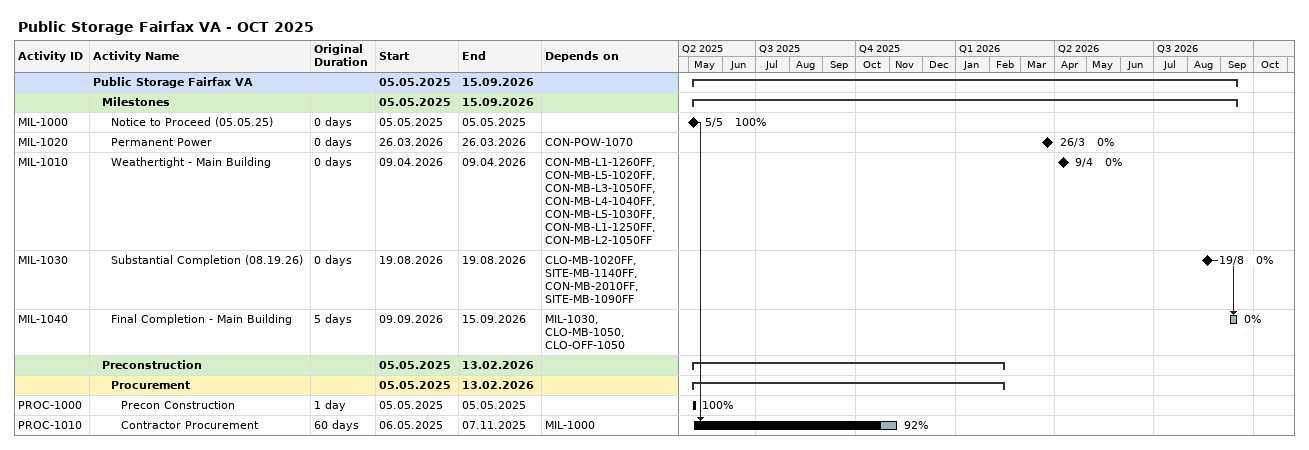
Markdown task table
Public Storage Fairfax VA - OCT 2025

| ID | Level | Task | Original duration | Start | Finish | Predecessors | % complete |
|---|---|---|---|---|---|---|---|
|  | 1 | **Public Storage Fairfax VA** |  | 2025-05-05 | 2026-09-15 |  |  |
|  | 2 | **Milestones** |  | 2025-05-05 | 2026-09-15 |  |  |
| MIL-1000 | 3 | Notice to Proceed (05.05.25) | 0d | 2025-05-05 | 2025-05-05 |  | 100 |
| MIL-1020 | 3 | Permanent Power | 0d | 2026-03-26 | 2026-03-26 | CON-POW-1070 | 0 |
| MIL-1010 | 3 | Weathertight - Main Building | 0d | 2026-04-09 | 2026-04-09 | CON-MB-L1-1260FF, CON-MB-L5-1020FF, CON-MB-L3-1050FF, CON-MB-L4-1040FF, CON-MB-L5-1030FF, CON-MB-L1-1250FF, CON-MB-L2-1050FF | 0 |
| MIL-1030 | 3 | Substantial Completion (08.19.26) | 0d | 2026-08-19 | 2026-08-19 | CLO-MB-1020FF, SITE-MB-1140FF, CON-MB-2010FF, SITE-MB-1090FF | 0 |
| MIL-1040 | 3 | Final Completion - Main Building | 5d | 2026-09-09 | 2026-09-15 | MIL-1030, CLO-MB-1050, CLO-OFF-1050 | 0 |
|  | 2 | **Preconstruction** |  | 2025-05-05 | 2026-02-13 |  |  |
|  | 3 | **Procurement** |  | 2025-05-05 | 2026-02-13 |  |  |
| PROC-1000 | 4 | Precon Construction | 1d | 2025-05-05 | 2025-05-05 |  | 100 |
| PROC-1010 | 4 | Contractor Procurement | 60d | 2025-05-06 | 2025-11-07 | MIL-1000 | 92 |
